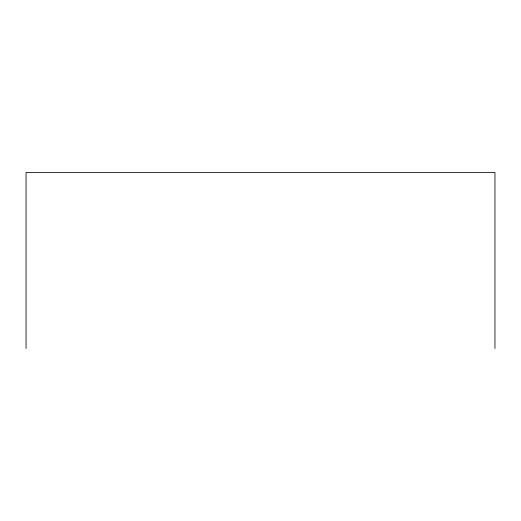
<?xml version="1.0" encoding="UTF-8"?>
<svg xmlns="http://www.w3.org/2000/svg" width="521" height="521" viewBox="0 0 521 521"><rect width="100%" height="100%" fill="white"/><g stroke="black" fill="none" stroke-linecap="round" stroke-linejoin="round"><path stroke-width="0.78" d="M494.95 348.51L494.95 172.49L26.05 172.49L26.05 348.51"/></g></svg>
